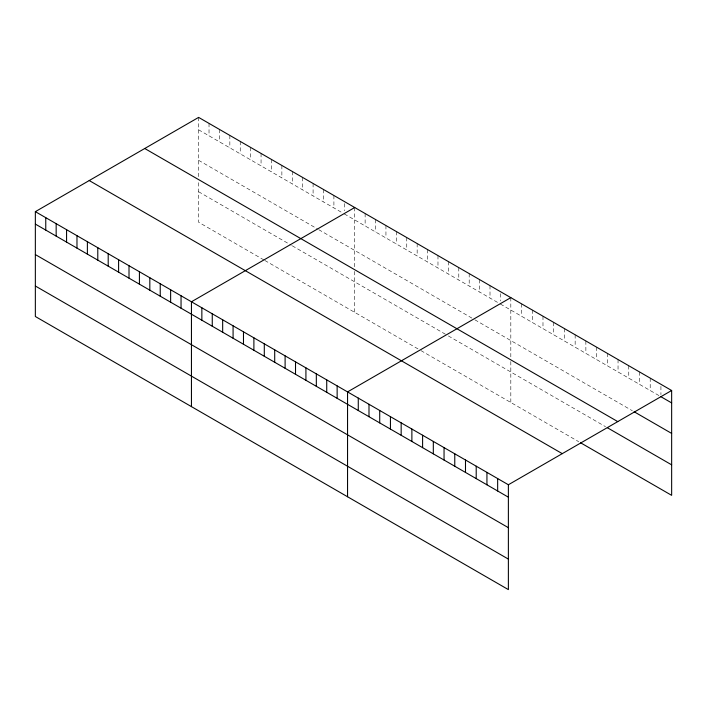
<?xml version="1.0" encoding="UTF-8"?>
<svg xmlns="http://www.w3.org/2000/svg" width="707" height="707" viewBox="0 0 707 707"><rect width="100%" height="100%" fill="white"/><g stroke="black" fill="none" stroke-linecap="round" stroke-linejoin="round"><path stroke-width="0.53" stroke-dasharray="3.54 2.65" d="M198.623 129.814L342.427 212.842M344.318 213.929L498.523 302.958M500.415 304.054L659.145 395.69M198.623 160.321L317.823 229.139M318.769 229.687L473.92 319.264M474.874 319.811L632.332 410.723M198.623 191.747L291.337 245.267M292.283 245.815L447.434 335.392M448.379 335.94L605.528 426.675M263.897 259.929L198.623 222.245L198.623 181.266M264.842 260.476L420.002 350.053M420.948 350.601L578.724 441.698M660.93 386.375L660.93 394.656M650.21 378.112L650.21 390.538M639.482 371.917L639.482 384.343M628.762 365.731L628.762 378.157M618.042 359.536L618.042 371.962M607.322 353.35L607.322 365.775M596.593 347.164L596.593 359.58M585.873 340.968L585.873 353.394M575.153 334.782L575.153 347.208M564.433 328.587L564.433 341.013M553.705 322.401L553.705 334.826M542.985 316.206L542.985 328.631M532.265 310.02L532.265 322.445M521.545 303.824L521.545 316.25M510.816 297.638L510.816 358.369M510.816 361.516L510.816 402.495M500.415 293.697L500.415 300.943M490.004 285.619L490.004 298.045M479.602 279.61L479.602 292.035M469.192 273.6L469.192 286.026M458.79 267.6L458.79 280.025M448.379 261.59L448.379 274.016M437.978 255.581L437.978 268.006M427.567 249.571L427.567 261.997M417.157 243.562L417.157 255.987M406.755 237.552L406.755 249.978M396.344 231.543L396.344 243.968M385.942 225.542L385.942 237.967M375.532 219.532L375.532 231.958M365.13 213.523L365.13 225.948M354.72 207.513L354.72 268.245M354.72 271.391L354.72 312.37M344.318 203.581L344.318 210.827M333.907 195.494L333.907 207.92M323.506 189.485L323.506 201.91M313.095 183.484L313.095 195.91M302.684 177.475L302.684 189.9M292.283 171.465L292.283 183.891M281.872 165.456L281.872 177.881M271.47 159.446L271.47 171.872M261.06 153.437L261.06 165.862M250.658 147.436L250.658 159.853M240.247 141.427L240.247 153.852M229.846 135.417L229.846 147.843M219.435 129.408L219.435 141.833M209.025 123.398L209.025 135.824M198.623 117.389L198.623 178.129"/><path stroke-width="1.06" d="M35.35 211.658L508.377 484.755L508.377 589.611L35.35 316.506L35.35 211.658L198.623 117.389L671.65 390.494L671.65 495.342L580.509 442.732M354.72 207.513L191.447 301.774L191.447 406.631M510.816 297.638L347.552 391.899L347.552 496.756M508.377 484.755L671.65 390.494M660.93 396.724L671.65 402.919M634.126 411.748L671.65 433.418M144.741 148.497L617.768 421.602M607.322 427.7L671.65 464.844M89.232 180.55L562.259 453.647M35.35 224.084L508.377 497.18M35.35 254.582L508.377 527.678M35.35 286.008L508.377 559.104M497.657 478.568L497.657 490.994M486.937 472.373L486.937 484.799M476.209 466.187L476.209 478.612M465.489 459.992L465.489 472.417M454.769 453.806L454.769 466.231M444.049 447.611L444.049 460.036M433.32 441.424L433.32 453.85M422.6 435.229L422.6 447.655M411.881 429.043L411.881 441.468M401.161 422.857L401.161 435.273M390.441 416.662L390.441 429.087M379.712 410.475L379.712 422.901M368.992 404.28L368.992 416.706M358.272 398.094L358.272 410.52M337.142 385.889L337.142 398.315M326.731 379.889L326.731 392.305M316.329 373.879L316.329 386.305M305.919 367.87L305.919 380.295M295.517 361.86L295.517 374.286M285.107 355.851L285.107 368.276M274.705 349.841L274.705 362.267M264.294 343.832L264.294 356.257M253.893 337.831L253.893 350.248M243.482 331.822L243.482 344.247M233.08 325.812L233.08 338.238M222.67 319.803L222.67 332.228M212.259 313.793L212.259 326.219M201.857 307.784L201.857 320.209M181.045 295.773L181.045 308.199M170.634 289.764L170.634 302.189M160.233 283.754L160.233 296.18M149.822 277.745L149.822 290.17M139.42 271.735L139.42 284.161M129.01 265.726L129.01 278.151M118.599 259.716L118.599 272.142M108.198 253.716L108.198 266.141M97.787 247.706L97.787 260.132M87.385 241.697L87.385 254.122M76.975 235.687L76.975 248.113M66.573 229.678L66.573 242.103M56.162 223.668L56.162 236.094M45.761 217.659L45.761 230.084"/></g></svg>
